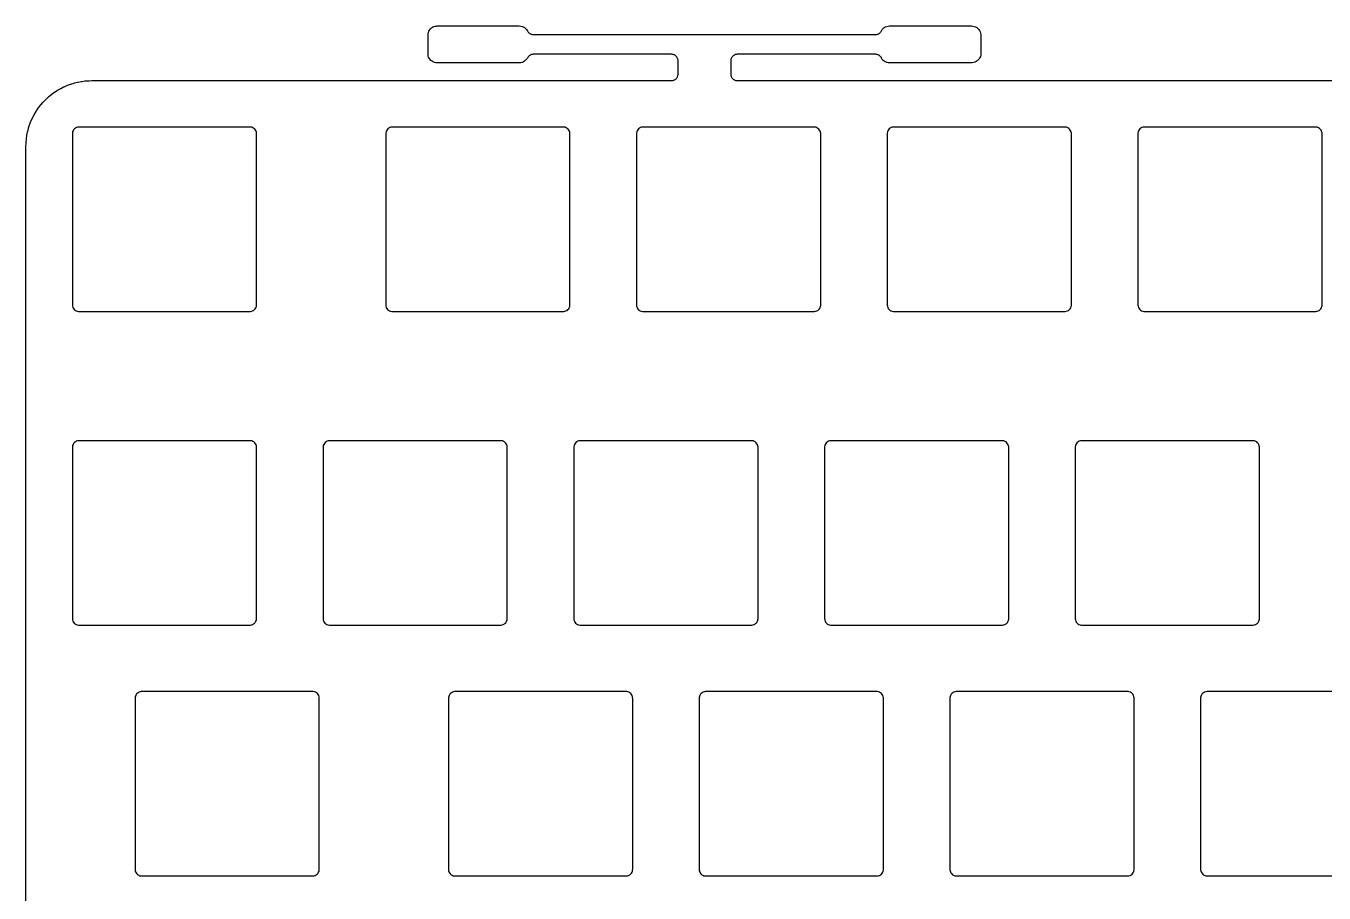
# Model space of a CAD drawing. Header units: millimetres. Extents: x 19 to 338, y -164 to -35.
# Drawn here: x 19 to 117.6, y -100.7 to -34.9 of the extents above; entities that cross this region are included whole.
import ezdxf

# ---------------------------------------------------------------- set-up
doc = ezdxf.new("R2010")
doc.units = ezdxf.units.MM
doc.layers.add('Edge.Cuts', color=254, linetype='CONTINUOUS', true_color=0xd0d2cd)

msp = doc.modelspace()

# ---------------------------------------------------------------- linework, layer by layer
at = {"layer": 'Edge.Cuts', "linetype": 'CONTINUOUS'}
for p, q in [((49.55, -35.55), (49.557818, -35.44567)), ((49.557818, -35.44567), (49.581099, -35.343671)), ((49.581099, -35.343671), (49.619322, -35.246281)), ((49.619322, -35.246281), (49.671633, -35.155676)), ((49.671633, -35.155676), (49.736864, -35.073879)), ((49.736864, -35.073879), (49.813557, -35.002718)), ((49.813557, -35.002718), (49.9, -34.943782)), ((49.9, -34.943782), (49.994261, -34.898388)), ((49.994261, -34.898388), (50.094235, -34.86755)), ((50.094235, -34.86755), (50.197689, -34.851957)), ((50.197689, -34.851957), (50.25, -34.85)), ((50.25, -34.85), (56.485201, -34.85)), ((56.485201, -34.85), (56.589531, -34.857818)), ((56.589531, -34.857818), (56.69153, -34.881099)), ((56.69153, -34.881099), (56.78892, -34.919322)), ((56.78892, -34.919322), (56.879525, -34.971633)), ((56.879525, -34.971633), (56.961322, -35.036864)), ((56.961322, -35.036864), (57.032483, -35.113557)), ((57.032483, -35.113557), (57.091419, -35.2)), ((57.091419, -35.2), (57.101958, -35.219941)), ((57.101958, -35.219941), (57.131782, -35.271599)), ((57.131782, -35.271599), (57.158067, -35.307777)), ((57.158067, -35.307777), (57.186998, -35.341909)), ((57.186998, -35.341909), (57.219324, -35.372816)), ((57.219324, -35.372816), (57.253882, -35.401231)), ((57.253882, -35.401231), (57.291205, -35.425868)), ((57.291205, -35.425868), (57.330283, -35.447657)), ((57.330283, -35.447657), (57.371408, -35.465234)), ((57.371408, -35.465234), (57.41375, -35.479695)), ((57.41375, -35.479695), (57.457348, -35.489646)), ((57.457348, -35.489646), (57.506646, -35.497077)), ((57.506646, -35.497077), (57.538249, -35.499207)), ((57.538249, -35.499207), (57.561785, -35.5)), ((57.561785, -35.5), (83.534292, -35.5)), ((83.534292, -35.5), (83.565646, -35.498591)), ((83.565646, -35.498591), (83.613195, -35.494312)), ((83.613195, -35.494312), (83.657325, -35.486984)), ((83.657325, -35.486984), (83.700437, -35.475085)), ((83.700437, -35.475085), (83.742561, -35.45999)), ((83.742561, -35.45999), (83.782847, -35.44059)), ((83.782847, -35.44059), (83.821599, -35.418217)), ((83.821599, -35.418217), (83.857777, -35.391932)), ((83.857777, -35.391932), (83.891909, -35.363001)), ((83.891909, -35.363001), (83.922816, -35.330675)), ((83.922816, -35.330675), (83.951231, -35.296117)), ((83.951231, -35.296117), (83.975868, -35.258794)), ((83.975868, -35.258794), (84.003574, -35.209105)), ((84.003574, -35.209105), (84.061211, -35.12179)), ((84.061211, -35.12179), (84.131217, -35.044041)), ((84.131217, -35.044041), (84.212029, -34.977594)), ((84.212029, -34.977594), (84.301842, -34.923934)), ((84.301842, -34.923934), (84.39865, -34.884259)), ((84.39865, -34.884259), (84.500289, -34.859456)), ((84.500289, -34.859456), (84.60449, -34.850078)), ((84.60449, -34.850078), (84.614958, -34.85)), ((84.614958, -34.85), (90.85, -34.85)), ((90.85, -34.85), (90.95433, -34.857818)), ((90.95433, -34.857818), (91.056329, -34.881099)), ((91.056329, -34.881099), (91.153719, -34.919322)), ((91.153719, -34.919322), (91.244324, -34.971633)), ((91.244324, -34.971633), (91.326121, -35.036864)), ((91.326121, -35.036864), (91.397282, -35.113557)), ((91.397282, -35.113557), (91.456218, -35.2)), ((91.456218, -35.2), (91.501612, -35.294261)), ((91.501612, -35.294261), (91.53245, -35.394235)), ((91.53245, -35.394235), (91.548043, -35.497689)), ((91.548043, -35.497689), (91.55, -35.55)), ((49.55, -36.95), (49.55, -35.55)), ((91.55, -35.55), (91.55, -36.95)), ((49.551957, -37.002311), (49.55, -36.95)), ((49.56755, -37.105765), (49.551957, -37.002311)), ((49.598388, -37.205739), (49.56755, -37.105765)), ((49.643782, -37.3), (49.598388, -37.205739)), ((49.702718, -37.386443), (49.643782, -37.3)), ((49.773879, -37.463136), (49.702718, -37.386443)), ((49.855676, -37.528367), (49.773879, -37.463136)), ((56.968783, -37.455959), (56.887971, -37.522406)), ((57.038789, -37.37821), (56.968783, -37.455959)), ((57.096426, -37.290895), (57.038789, -37.37821)), ((57.124131, -37.241205), (57.096426, -37.290895)), ((57.148768, -37.203882), (57.124131, -37.241205)), ((57.177183, -37.169324), (57.148768, -37.203882)), ((57.20809, -37.136998), (57.177183, -37.169324)), ((57.242222, -37.108067), (57.20809, -37.136998)), ((57.2784, -37.081782), (57.242222, -37.108067)), ((57.317152, -37.059409), (57.2784, -37.081782)), ((57.357438, -37.040009), (57.317152, -37.059409)), ((57.399562, -37.024914), (57.357438, -37.040009)), ((57.442674, -37.013015), (57.399562, -37.024914)), ((57.486804, -37.005687), (57.442674, -37.013015)), ((57.534353, -37.001408), (57.486804, -37.005687)), ((57.565708, -37), (57.534353, -37.001408)), ((68.038215, -37), (57.565708, -37)), ((68.06175, -37.000792), (68.038215, -37)), ((68.093353, -37.002922), (68.06175, -37.000792)), ((68.142651, -37.010353), (68.093353, -37.002922)), ((68.186249, -37.020304), (68.142651, -37.010353)), ((68.228591, -37.034765), (68.186249, -37.020304)), ((68.269716, -37.052342), (68.228591, -37.034765)), ((68.308794, -37.074131), (68.269716, -37.052342)), ((68.346117, -37.098768), (68.308794, -37.074131)), ((68.380675, -37.127183), (68.346117, -37.098768)), ((68.413001, -37.15809), (68.380675, -37.127183)), ((68.441932, -37.192222), (68.413001, -37.15809)), ((68.468217, -37.2284), (68.441932, -37.192222)), ((68.49059, -37.267152), (68.468217, -37.2284)), ((68.50999, -37.307438), (68.49059, -37.267152)), ((68.525085, -37.349562), (68.50999, -37.307438)), ((68.536984, -37.392674), (68.525085, -37.349562)), ((68.544312, -37.436804), (68.536984, -37.392674)), ((68.548591, -37.484353), (68.544312, -37.436804)), ((72.552922, -37.456646), (72.550792, -37.488249)), ((72.560353, -37.407348), (72.552922, -37.456646)), ((72.570304, -37.36375), (72.560353, -37.407348)), ((72.584765, -37.321408), (72.570304, -37.36375)), ((72.602342, -37.280283), (72.584765, -37.321408)), ((72.624131, -37.241205), (72.602342, -37.280283)), ((72.648768, -37.203882), (72.624131, -37.241205)), ((72.677183, -37.169324), (72.648768, -37.203882)), ((72.70809, -37.136998), (72.677183, -37.169324)), ((72.742222, -37.108067), (72.70809, -37.136998)), ((72.7784, -37.081782), (72.742222, -37.108067)), ((72.817152, -37.059409), (72.7784, -37.081782)), ((72.857438, -37.040009), (72.817152, -37.059409)), ((72.899562, -37.024914), (72.857438, -37.040009)), ((72.942674, -37.013015), (72.899562, -37.024914)), ((72.986804, -37.005687), (72.942674, -37.013015)), ((73.034353, -37.001408), (72.986804, -37.005687)), ((73.065708, -37), (73.034353, -37.001408)), ((83.538215, -37), (73.065708, -37)), ((83.56175, -37.000792), (83.538215, -37)), ((83.593353, -37.002922), (83.56175, -37.000792)), ((83.642651, -37.010353), (83.593353, -37.002922)), ((83.686249, -37.020304), (83.642651, -37.010353)), ((83.728591, -37.034765), (83.686249, -37.020304)), ((83.769716, -37.052342), (83.728591, -37.034765)), ((83.808794, -37.074131), (83.769716, -37.052342)), ((83.846117, -37.098768), (83.808794, -37.074131)), ((83.880675, -37.127183), (83.846117, -37.098768)), ((83.913001, -37.15809), (83.880675, -37.127183)), ((83.941932, -37.192222), (83.913001, -37.15809)), ((83.968217, -37.2284), (83.941932, -37.192222)), ((83.998041, -37.280058), (83.968217, -37.2284)), ((84.008581, -37.3), (83.998041, -37.280058)), ((84.067517, -37.386443), (84.008581, -37.3)), ((84.138678, -37.463136), (84.067517, -37.386443)), ((84.220475, -37.528367), (84.138678, -37.463136)), ((91.363136, -37.426121), (91.286443, -37.497282)), ((91.428367, -37.344324), (91.363136, -37.426121)), ((91.480678, -37.253719), (91.428367, -37.344324)), ((91.518901, -37.156329), (91.480678, -37.253719)), ((91.542182, -37.05433), (91.518901, -37.156329)), ((91.55, -36.95), (91.542182, -37.05433)), ((49.946281, -37.580678), (49.855676, -37.528367)), ((50.043671, -37.618901), (49.946281, -37.580678)), ((50.14567, -37.642182), (50.043671, -37.618901)), ((50.25, -37.65), (50.14567, -37.642182)), ((56.485042, -37.65), (50.25, -37.65)), ((56.49551, -37.649922), (56.485042, -37.65)), ((56.599711, -37.640544), (56.49551, -37.649922)), ((56.70135, -37.615741), (56.599711, -37.640544)), ((56.798158, -37.576066), (56.70135, -37.615741)), ((56.887971, -37.522406), (56.798158, -37.576066)), ((68.55, -37.515708), (68.548591, -37.484353)), ((68.55, -38.488215), (68.55, -37.515708)), ((72.550792, -37.488249), (72.55, -37.511784)), ((72.55, -37.511784), (72.55, -38.484291)), ((84.31108, -37.580678), (84.220475, -37.528367)), ((84.40847, -37.618901), (84.31108, -37.580678)), ((84.510469, -37.642182), (84.40847, -37.618901)), ((84.614799, -37.65), (84.510469, -37.642182)), ((90.85, -37.65), (84.614799, -37.65)), ((90.902311, -37.648043), (90.85, -37.65)), ((91.005765, -37.63245), (90.902311, -37.648043)), ((91.105739, -37.601612), (91.005765, -37.63245)), ((91.2, -37.556218), (91.105739, -37.601612)), ((91.286443, -37.497282), (91.2, -37.556218)), ((21.894406, -39.465546), (22.117548, -39.368459)), ((22.117548, -39.368459), (22.154307, -39.353689)), ((22.154307, -39.353689), (22.38258, -39.269382)), ((22.38258, -39.269382), (22.420121, -39.256712)), ((22.420121, -39.256712), (22.652836, -39.185444)), ((22.652836, -39.185444), (22.69103, -39.17492)), ((22.69103, -39.17492), (22.927331, -39.11695)), ((22.927331, -39.11695), (22.966059, -39.108603)), ((22.966059, -39.108603), (23.205341, -39.064079)), ((23.205341, -39.064079), (23.244485, -39.057936)), ((23.244485, -39.057936), (23.485884, -39.027025)), ((23.485884, -39.027025), (23.525305, -39.023108)), ((23.525305, -39.023108), (23.770486, -39.005731)), ((23.770486, -39.005731), (23.805116, -39.004137)), ((23.805116, -39.004137), (23.992532, -39.000158)), ((23.992532, -39.000158), (24.00739, -39)), ((24.00739, -39), (68.034292, -39)), ((68.034292, -39), (68.065646, -38.998591)), ((68.065646, -38.998591), (68.113195, -38.994312)), ((68.113195, -38.994312), (68.157325, -38.986984)), ((68.157325, -38.986984), (68.200437, -38.975085)), ((68.200437, -38.975085), (68.242561, -38.95999)), ((68.242561, -38.95999), (68.282847, -38.94059)), ((68.282847, -38.94059), (68.321599, -38.918217)), ((68.321599, -38.918217), (68.357777, -38.891932)), ((68.357777, -38.891932), (68.391909, -38.863001)), ((68.391909, -38.863001), (68.422816, -38.830675)), ((68.422816, -38.830675), (68.451231, -38.796117)), ((68.451231, -38.796117), (68.475868, -38.758794)), ((68.475868, -38.758794), (68.497657, -38.719716)), ((68.497657, -38.719716), (68.515234, -38.678591)), ((68.515234, -38.678591), (68.529695, -38.636249)), ((68.529695, -38.636249), (68.539646, -38.592651)), ((68.539646, -38.592651), (68.547077, -38.543353)), ((68.547077, -38.543353), (68.549207, -38.51175)), ((68.549207, -38.51175), (68.55, -38.488215)), ((72.55, -38.484291), (72.551408, -38.515646)), ((72.551408, -38.515646), (72.555687, -38.563195)), ((72.555687, -38.563195), (72.563015, -38.607325)), ((72.563015, -38.607325), (72.574914, -38.650437)), ((72.574914, -38.650437), (72.590009, -38.692561)), ((72.590009, -38.692561), (72.609409, -38.732847)), ((72.609409, -38.732847), (72.631782, -38.771599)), ((72.631782, -38.771599), (72.658067, -38.807777)), ((72.658067, -38.807777), (72.686998, -38.841909)), ((72.686998, -38.841909), (72.719324, -38.872816)), ((72.719324, -38.872816), (72.753882, -38.901231)), ((72.753882, -38.901231), (72.791205, -38.925868)), ((72.791205, -38.925868), (72.830283, -38.947657)), ((72.830283, -38.947657), (72.871408, -38.965234)), ((72.871408, -38.965234), (72.91375, -38.979695)), ((72.91375, -38.979695), (72.957348, -38.989646)), ((72.957348, -38.989646), (73.006646, -38.997077)), ((73.006646, -38.997077), (73.038249, -38.999207)), ((73.038249, -38.999207), (73.061785, -39)), ((73.061785, -39), (160.734292, -39)), ((20.475856, -40.453847), (20.504065, -40.426035)), ((20.504065, -40.426035), (20.682118, -40.260153)), ((20.682118, -40.260153), (20.711861, -40.233976)), ((20.711861, -40.233976), (20.899024, -40.078426)), ((20.899024, -40.078426), (20.930198, -40.053975)), ((20.930198, -40.053975), (21.125847, -39.909274)), ((21.125847, -39.909274), (21.158353, -39.886627)), ((21.158353, -39.886627), (21.361886, -39.753219)), ((21.361886, -39.753219), (21.395622, -39.732447)), ((21.395622, -39.732447), (21.60637, -39.610771)), ((21.60637, -39.610771), (21.641229, -39.591939)), ((21.641229, -39.591939), (21.858539, -39.482374)), ((21.858539, -39.482374), (21.894406, -39.465546)), ((19.645081, -41.544497), (19.769729, -41.335491)), ((19.769729, -41.335491), (19.790974, -41.302057)), ((19.790974, -41.302057), (19.927248, -41.100433)), ((19.927248, -41.100433), (19.950354, -41.068248)), ((19.950354, -41.068248), (20.097823, -40.874649)), ((20.097823, -40.874649), (20.122712, -40.843826)), ((20.122712, -40.843826), (20.280863, -40.65892)), ((20.280863, -40.65892), (20.307456, -40.629552)), ((20.307456, -40.629552), (20.475856, -40.453847)), ((19.204995, -42.584828), (19.279541, -42.353166)), ((19.279541, -42.353166), (19.292741, -42.315805)), ((19.292741, -42.315805), (19.380272, -42.088742)), ((19.380272, -42.088742), (19.395562, -42.052196)), ((19.395562, -42.052196), (19.495803, -41.830437)), ((19.495803, -41.830437), (19.513135, -41.794814)), ((19.513135, -41.794814), (19.625755, -41.579092)), ((19.625755, -41.579092), (19.645081, -41.544497)), ((19.034801, -43.415542), (19.069123, -43.174623)), ((19.069123, -43.174623), (19.075819, -43.13557)), ((19.075819, -43.13557), (19.123724, -42.896946)), ((19.123724, -42.896946), (19.132619, -42.858338)), ((19.132619, -42.858338), (19.193933, -42.622863)), ((19.193933, -42.622863), (19.204995, -42.584828)), ((22.527012, -43.002644), (22.525, -43.047452)), ((22.525, -43.047452), (22.525, -56.008157)), ((22.528885, -42.981828), (22.527012, -43.002644)), ((22.544889, -42.893628), (22.528885, -42.981828)), ((22.576384, -42.809704), (22.544889, -42.893628)), ((22.622358, -42.732753), (22.576384, -42.809704)), ((22.681334, -42.665246), (22.622358, -42.732753)), ((22.751415, -42.609356), (22.681334, -42.665246)), ((22.83035, -42.566877), (22.751415, -42.609356)), ((22.915602, -42.539175), (22.83035, -42.566877)), ((22.915712, -42.539149), (22.915602, -42.539175)), ((22.919615, -42.538259), (22.915712, -42.539149)), ((22.997149, -42.526878), (22.919615, -42.538259)), ((23.008216, -42.526132), (22.997149, -42.526878)), ((23.041843, -42.525), (23.008216, -42.526132)), ((36.002548, -42.525), (23.041843, -42.525)), ((36.047359, -42.527012), (36.002548, -42.525)), ((36.068174, -42.528885), (36.047359, -42.527012)), ((36.156373, -42.544889), (36.068174, -42.528885)), ((36.240297, -42.576385), (36.156373, -42.544889)), ((36.317248, -42.622359), (36.240297, -42.576385)), ((36.384754, -42.681335), (36.317248, -42.622359)), ((36.440645, -42.751417), (36.384754, -42.681335)), ((36.483123, -42.830352), (36.440645, -42.751417)), ((36.510825, -42.915604), (36.483123, -42.830352)), ((36.51085, -42.915712), (36.510825, -42.915604)), ((36.51174, -42.919615), (36.51085, -42.915712)), ((36.523118, -42.997101), (36.51174, -42.919615)), ((36.523865, -43.008167), (36.523118, -42.997101)), ((36.525, -43.041842), (36.523865, -43.008167)), ((36.525, -56.002547), (36.525, -43.041842)), ((46.339012, -43.002644), (46.337, -43.047452)), ((46.337, -43.047452), (46.337, -56.008157)), ((46.340885, -42.981828), (46.339012, -43.002644)), ((46.356889, -42.893628), (46.340885, -42.981828)), ((46.388384, -42.809704), (46.356889, -42.893628)), ((46.434358, -42.732753), (46.388384, -42.809704)), ((46.493334, -42.665246), (46.434358, -42.732753)), ((46.563415, -42.609356), (46.493334, -42.665246)), ((46.64235, -42.566877), (46.563415, -42.609356)), ((46.727602, -42.539175), (46.64235, -42.566877)), ((46.727712, -42.539149), (46.727602, -42.539175)), ((46.731615, -42.538259), (46.727712, -42.539149)), ((46.809149, -42.526878), (46.731615, -42.538259)), ((46.820216, -42.526132), (46.809149, -42.526878)), ((46.853843, -42.525), (46.820216, -42.526132)), ((59.814548, -42.525), (46.853843, -42.525)), ((59.859359, -42.527012), (59.814548, -42.525)), ((59.880174, -42.528885), (59.859359, -42.527012)), ((59.968373, -42.544889), (59.880174, -42.528885)), ((60.052297, -42.576385), (59.968373, -42.544889)), ((60.129248, -42.622359), (60.052297, -42.576385)), ((60.196754, -42.681335), (60.129248, -42.622359)), ((60.252645, -42.751417), (60.196754, -42.681335)), ((60.295123, -42.830352), (60.252645, -42.751417)), ((60.322825, -42.915604), (60.295123, -42.830352)), ((60.32285, -42.915712), (60.322825, -42.915604)), ((60.32374, -42.919615), (60.32285, -42.915712)), ((60.335118, -42.997101), (60.32374, -42.919615)), ((60.335865, -43.008167), (60.335118, -42.997101)), ((60.337, -43.041842), (60.335865, -43.008167)), ((60.337, -56.002547), (60.337, -43.041842)), ((65.390012, -43.002644), (65.388, -43.047452)), ((65.388, -43.047452), (65.388, -56.008157)), ((65.391885, -42.981828), (65.390012, -43.002644)), ((65.407889, -42.893628), (65.391885, -42.981828)), ((65.439384, -42.809704), (65.407889, -42.893628)), ((65.485358, -42.732753), (65.439384, -42.809704)), ((65.544334, -42.665246), (65.485358, -42.732753)), ((65.614415, -42.609356), (65.544334, -42.665246)), ((65.69335, -42.566877), (65.614415, -42.609356)), ((65.778602, -42.539175), (65.69335, -42.566877)), ((65.778712, -42.539149), (65.778602, -42.539175)), ((65.782615, -42.538259), (65.778712, -42.539149)), ((65.860149, -42.526878), (65.782615, -42.538259)), ((65.871216, -42.526132), (65.860149, -42.526878)), ((65.904843, -42.525), (65.871216, -42.526132)), ((78.865548, -42.525), (65.904843, -42.525)), ((78.910359, -42.527012), (78.865548, -42.525)), ((78.931174, -42.528885), (78.910359, -42.527012)), ((79.019373, -42.544889), (78.931174, -42.528885)), ((79.103297, -42.576385), (79.019373, -42.544889)), ((79.180248, -42.622359), (79.103297, -42.576385)), ((79.247754, -42.681335), (79.180248, -42.622359)), ((79.303645, -42.751417), (79.247754, -42.681335)), ((79.346123, -42.830352), (79.303645, -42.751417)), ((79.373825, -42.915604), (79.346123, -42.830352)), ((79.37385, -42.915712), (79.373825, -42.915604)), ((79.37474, -42.919615), (79.37385, -42.915712)), ((79.386118, -42.997101), (79.37474, -42.919615)), ((79.386865, -43.008167), (79.386118, -42.997101)), ((79.388, -43.041842), (79.386865, -43.008167)), ((79.388, -56.002547), (79.388, -43.041842)), ((84.440012, -43.002644), (84.438, -43.047452)), ((84.438, -43.047452), (84.438, -56.008157)), ((84.441885, -42.981828), (84.440012, -43.002644)), ((84.457889, -42.893628), (84.441885, -42.981828)), ((84.489384, -42.809704), (84.457889, -42.893628)), ((84.535358, -42.732753), (84.489384, -42.809704)), ((84.594334, -42.665246), (84.535358, -42.732753)), ((84.664415, -42.609356), (84.594334, -42.665246)), ((84.74335, -42.566877), (84.664415, -42.609356)), ((84.828602, -42.539175), (84.74335, -42.566877)), ((84.828712, -42.539149), (84.828602, -42.539175)), ((84.832615, -42.538259), (84.828712, -42.539149)), ((84.910149, -42.526878), (84.832615, -42.538259)), ((84.921216, -42.526132), (84.910149, -42.526878)), ((84.954843, -42.525), (84.921216, -42.526132)), ((97.915548, -42.525), (84.954843, -42.525)), ((97.960359, -42.527012), (97.915548, -42.525)), ((97.981174, -42.528885), (97.960359, -42.527012)), ((98.069373, -42.544889), (97.981174, -42.528885)), ((98.153297, -42.576385), (98.069373, -42.544889)), ((98.230248, -42.622359), (98.153297, -42.576385)), ((98.297754, -42.681335), (98.230248, -42.622359)), ((98.353645, -42.751417), (98.297754, -42.681335)), ((98.396123, -42.830352), (98.353645, -42.751417)), ((98.423825, -42.915604), (98.396123, -42.830352)), ((98.42385, -42.915712), (98.423825, -42.915604)), ((98.42474, -42.919615), (98.42385, -42.915712)), ((98.436118, -42.997101), (98.42474, -42.919615)), ((98.436865, -43.008167), (98.436118, -42.997101)), ((98.438, -43.041842), (98.436865, -43.008167)), ((98.438, -56.002547), (98.438, -43.041842)), ((103.489012, -43.002644), (103.487, -43.047452)), ((103.487, -43.047452), (103.487, -56.008157)), ((103.490885, -42.981828), (103.489012, -43.002644)), ((103.506889, -42.893628), (103.490885, -42.981828)), ((103.538384, -42.809704), (103.506889, -42.893628)), ((103.584358, -42.732753), (103.538384, -42.809704)), ((103.643334, -42.665246), (103.584358, -42.732753)), ((103.713415, -42.609356), (103.643334, -42.665246)), ((103.79235, -42.566877), (103.713415, -42.609356)), ((103.877602, -42.539175), (103.79235, -42.566877)), ((103.877712, -42.539149), (103.877602, -42.539175)), ((103.881615, -42.538259), (103.877712, -42.539149)), ((103.959149, -42.526878), (103.881615, -42.538259)), ((103.970216, -42.526132), (103.959149, -42.526878)), ((104.003843, -42.525), (103.970216, -42.526132)), ((116.964548, -42.525), (104.003843, -42.525)), ((117.009359, -42.527012), (116.964548, -42.525)), ((117.030174, -42.528885), (117.009359, -42.527012)), ((117.118373, -42.544889), (117.030174, -42.528885)), ((117.202297, -42.576385), (117.118373, -42.544889)), ((117.279248, -42.622359), (117.202297, -42.576385)), ((117.346754, -42.681335), (117.279248, -42.622359)), ((117.402645, -42.751417), (117.346754, -42.681335)), ((117.445123, -42.830352), (117.402645, -42.751417)), ((117.472825, -42.915604), (117.445123, -42.830352)), ((117.47285, -42.915712), (117.472825, -42.915604)), ((117.47374, -42.919615), (117.47285, -42.915712)), ((117.485118, -42.997101), (117.47374, -42.919615)), ((117.485865, -43.008167), (117.485118, -42.997101)), ((117.487, -43.041842), (117.485865, -43.008167)), ((117.487, -56.002547), (117.487, -43.041842)), ((19, -44.009895), (19.00028, -43.990087)), ((19, -155.092609), (19, -44.009895)), ((19.00028, -43.990087), (19.007447, -43.736918)), ((19.007447, -43.736918), (19.009689, -43.697359)), ((19.009689, -43.697359), (19.030326, -43.454902)), ((19.030326, -43.454902), (19.034801, -43.415542)), ((22.525, -56.008157), (22.526132, -56.041788)), ((22.526132, -56.041788), (22.526878, -56.052854)), ((22.526878, -56.052854), (22.538259, -56.130384)), ((22.538259, -56.130384), (22.539149, -56.134287)), ((22.539149, -56.134287), (22.539169, -56.134374)), ((22.539169, -56.134374), (22.566867, -56.219627)), ((22.566867, -56.219627), (22.609342, -56.298564)), ((36.473605, -56.240316), (36.505104, -56.156394)), ((36.505104, -56.156394), (36.521112, -56.068195)), ((36.521112, -56.068195), (36.522986, -56.047379)), ((36.522986, -56.047379), (36.525, -56.002547)), ((46.337, -56.008157), (46.338132, -56.041788)), ((46.338132, -56.041788), (46.338878, -56.052854)), ((46.338878, -56.052854), (46.350259, -56.130384)), ((46.350259, -56.130384), (46.351149, -56.134287)), ((46.351149, -56.134287), (46.351169, -56.134374)), ((46.351169, -56.134374), (46.378867, -56.219627)), ((46.378867, -56.219627), (46.421342, -56.298564)), ((60.285605, -56.240316), (60.317104, -56.156394)), ((60.317104, -56.156394), (60.333112, -56.068195)), ((60.333112, -56.068195), (60.334986, -56.047379)), ((60.334986, -56.047379), (60.337, -56.002547)), ((65.388, -56.008157), (65.389132, -56.041788)), ((65.389132, -56.041788), (65.389878, -56.052854)), ((65.389878, -56.052854), (65.401259, -56.130384)), ((65.401259, -56.130384), (65.402149, -56.134287)), ((65.402149, -56.134287), (65.402169, -56.134374)), ((65.402169, -56.134374), (65.429867, -56.219627)), ((65.429867, -56.219627), (65.472342, -56.298564)), ((79.336605, -56.240316), (79.368104, -56.156394)), ((79.368104, -56.156394), (79.384112, -56.068195)), ((79.384112, -56.068195), (79.385986, -56.047379)), ((79.385986, -56.047379), (79.388, -56.002547)), ((84.438, -56.008157), (84.439132, -56.041788)), ((84.439132, -56.041788), (84.439878, -56.052854)), ((84.439878, -56.052854), (84.451259, -56.130384)), ((84.451259, -56.130384), (84.452149, -56.134287)), ((84.452149, -56.134287), (84.452169, -56.134374)), ((84.452169, -56.134374), (84.479867, -56.219627)), ((84.479867, -56.219627), (84.522342, -56.298564)), ((98.386605, -56.240316), (98.418104, -56.156394)), ((98.418104, -56.156394), (98.434112, -56.068195)), ((98.434112, -56.068195), (98.435986, -56.047379)), ((98.435986, -56.047379), (98.438, -56.002547)), ((103.487, -56.008157), (103.488132, -56.041788)), ((103.488132, -56.041788), (103.488878, -56.052854)), ((103.488878, -56.052854), (103.500259, -56.130384)), ((103.500259, -56.130384), (103.501149, -56.134287)), ((103.501149, -56.134287), (103.501169, -56.134374)), ((103.501169, -56.134374), (103.528867, -56.219627)), ((103.528867, -56.219627), (103.571342, -56.298564)), ((117.435605, -56.240316), (117.467104, -56.156394)), ((117.467104, -56.156394), (117.483112, -56.068195)), ((117.483112, -56.068195), (117.484986, -56.047379)), ((117.484986, -56.047379), (117.487, -56.002547)), ((22.609342, -56.298564), (22.66523, -56.368648)), ((22.66523, -56.368648), (22.732733, -56.427627)), ((22.732733, -56.427627), (22.809683, -56.473605)), ((22.809683, -56.473605), (22.893605, -56.505104)), ((22.893605, -56.505104), (22.981804, -56.521112)), ((22.981804, -56.521112), (23.00262, -56.522986)), ((23.00262, -56.522986), (23.047452, -56.525)), ((23.047452, -56.525), (36.008157, -56.525)), ((36.008157, -56.525), (36.041832, -56.523865)), ((36.041832, -56.523865), (36.052898, -56.523118)), ((36.052898, -56.523118), (36.130384, -56.51174)), ((36.130384, -56.51174), (36.134287, -56.51085)), ((36.134287, -56.51085), (36.134374, -56.51083)), ((36.134374, -56.51083), (36.219627, -56.483132)), ((36.219627, -56.483132), (36.298564, -56.440657)), ((36.298564, -56.440657), (36.368648, -56.384769)), ((36.368648, -56.384769), (36.427627, -56.317266)), ((36.427627, -56.317266), (36.473605, -56.240316)), ((46.421342, -56.298564), (46.47723, -56.368648)), ((46.47723, -56.368648), (46.544733, -56.427627)), ((46.544733, -56.427627), (46.621683, -56.473605)), ((46.621683, -56.473605), (46.705605, -56.505104)), ((46.705605, -56.505104), (46.793804, -56.521112)), ((46.793804, -56.521112), (46.81462, -56.522986)), ((46.81462, -56.522986), (46.859452, -56.525)), ((46.859452, -56.525), (59.820157, -56.525)), ((59.820157, -56.525), (59.853832, -56.523865)), ((59.853832, -56.523865), (59.864898, -56.523118)), ((59.864898, -56.523118), (59.942384, -56.51174)), ((59.942384, -56.51174), (59.946287, -56.51085)), ((59.946287, -56.51085), (59.946374, -56.51083)), ((59.946374, -56.51083), (60.031627, -56.483132)), ((60.031627, -56.483132), (60.110564, -56.440657)), ((60.110564, -56.440657), (60.180648, -56.384769)), ((60.180648, -56.384769), (60.239627, -56.317266)), ((60.239627, -56.317266), (60.285605, -56.240316)), ((65.472342, -56.298564), (65.52823, -56.368648)), ((65.52823, -56.368648), (65.595733, -56.427627)), ((65.595733, -56.427627), (65.672683, -56.473605)), ((65.672683, -56.473605), (65.756605, -56.505104)), ((65.756605, -56.505104), (65.844804, -56.521112)), ((65.844804, -56.521112), (65.86562, -56.522986)), ((65.86562, -56.522986), (65.910452, -56.525)), ((65.910452, -56.525), (78.871157, -56.525)), ((78.871157, -56.525), (78.904832, -56.523865)), ((78.904832, -56.523865), (78.915898, -56.523118)), ((78.915898, -56.523118), (78.993384, -56.51174)), ((78.993384, -56.51174), (78.997287, -56.51085)), ((78.997287, -56.51085), (78.997374, -56.51083)), ((78.997374, -56.51083), (79.082627, -56.483132)), ((79.082627, -56.483132), (79.161564, -56.440657)), ((79.161564, -56.440657), (79.231648, -56.384769)), ((79.231648, -56.384769), (79.290627, -56.317266)), ((79.290627, -56.317266), (79.336605, -56.240316)), ((84.522342, -56.298564), (84.57823, -56.368648)), ((84.57823, -56.368648), (84.645733, -56.427627)), ((84.645733, -56.427627), (84.722683, -56.473605)), ((84.722683, -56.473605), (84.806605, -56.505104)), ((84.806605, -56.505104), (84.894804, -56.521112)), ((84.894804, -56.521112), (84.91562, -56.522986)), ((84.91562, -56.522986), (84.960452, -56.525)), ((84.960452, -56.525), (97.921157, -56.525)), ((97.921157, -56.525), (97.954832, -56.523865)), ((97.954832, -56.523865), (97.965898, -56.523118)), ((97.965898, -56.523118), (98.043384, -56.51174)), ((98.043384, -56.51174), (98.047287, -56.51085)), ((98.047287, -56.51085), (98.047374, -56.51083)), ((98.047374, -56.51083), (98.132627, -56.483132)), ((98.132627, -56.483132), (98.211564, -56.440657)), ((98.211564, -56.440657), (98.281648, -56.384769)), ((98.281648, -56.384769), (98.340627, -56.317266)), ((98.340627, -56.317266), (98.386605, -56.240316)), ((103.571342, -56.298564), (103.62723, -56.368648)), ((103.62723, -56.368648), (103.694733, -56.427627)), ((103.694733, -56.427627), (103.771683, -56.473605)), ((103.771683, -56.473605), (103.855605, -56.505104)), ((103.855605, -56.505104), (103.943804, -56.521112)), ((103.943804, -56.521112), (103.96462, -56.522986)), ((103.96462, -56.522986), (104.009452, -56.525)), ((104.009452, -56.525), (116.970157, -56.525)), ((116.970157, -56.525), (117.003832, -56.523865)), ((117.003832, -56.523865), (117.014898, -56.523118)), ((117.014898, -56.523118), (117.092384, -56.51174)), ((117.092384, -56.51174), (117.096287, -56.51085)), ((117.096287, -56.51085), (117.096374, -56.51083)), ((117.096374, -56.51083), (117.181627, -56.483132)), ((117.181627, -56.483132), (117.260564, -56.440657)), ((117.260564, -56.440657), (117.330648, -56.384769)), ((117.330648, -56.384769), (117.389627, -56.317266)), ((117.389627, -56.317266), (117.435605, -56.240316)), ((22.527012, -66.815643), (22.525, -66.860451)), ((22.525, -66.860451), (22.525, -79.821157)), ((22.528885, -66.794827), (22.527012, -66.815643)), ((22.544889, -66.706627), (22.528885, -66.794827)), ((22.576384, -66.622703), (22.544889, -66.706627)), ((22.622358, -66.545752), (22.576384, -66.622703)), ((22.681334, -66.478245), (22.622358, -66.545752)), ((22.751415, -66.422355), (22.681334, -66.478245)), ((22.83035, -66.379876), (22.751415, -66.422355)), ((22.915602, -66.352174), (22.83035, -66.379876)), ((22.915712, -66.352148), (22.915602, -66.352174)), ((22.919615, -66.351258), (22.915712, -66.352148)), ((22.997149, -66.339877), (22.919615, -66.351258)), ((23.008216, -66.339131), (22.997149, -66.339877)), ((23.041843, -66.337999), (23.008216, -66.339131)), ((36.002548, -66.337999), (23.041843, -66.337999)), ((36.047359, -66.340011), (36.002548, -66.337999)), ((36.068174, -66.341884), (36.047359, -66.340011)), ((36.156373, -66.357888), (36.068174, -66.341884)), ((36.240297, -66.389384), (36.156373, -66.357888)), ((36.317248, -66.435358), (36.240297, -66.389384)), ((36.384754, -66.494334), (36.317248, -66.435358)), ((36.440645, -66.564416), (36.384754, -66.494334)), ((36.483123, -66.643351), (36.440645, -66.564416)), ((36.510825, -66.728603), (36.483123, -66.643351)), ((36.51085, -66.728711), (36.510825, -66.728603)), ((36.51174, -66.732614), (36.51085, -66.728711)), ((36.523118, -66.8101), (36.51174, -66.732614)), ((36.523865, -66.821166), (36.523118, -66.8101)), ((36.525, -66.854841), (36.523865, -66.821166)), ((36.525, -79.815547), (36.525, -66.854841)), ((41.577012, -66.815643), (41.575, -66.860451)), ((41.575, -66.860451), (41.575, -79.821157)), ((41.578885, -66.794827), (41.577012, -66.815643)), ((41.594889, -66.706627), (41.578885, -66.794827)), ((41.626384, -66.622703), (41.594889, -66.706627)), ((41.672358, -66.545752), (41.626384, -66.622703)), ((41.731334, -66.478245), (41.672358, -66.545752)), ((41.801415, -66.422355), (41.731334, -66.478245)), ((41.88035, -66.379876), (41.801415, -66.422355)), ((41.965602, -66.352174), (41.88035, -66.379876)), ((41.965712, -66.352148), (41.965602, -66.352174)), ((41.969615, -66.351258), (41.965712, -66.352148)), ((42.047149, -66.339877), (41.969615, -66.351258)), ((42.058216, -66.339131), (42.047149, -66.339877)), ((42.091843, -66.337999), (42.058216, -66.339131)), ((55.052548, -66.337999), (42.091843, -66.337999)), ((55.097359, -66.340011), (55.052548, -66.337999)), ((55.118174, -66.341884), (55.097359, -66.340011)), ((55.206373, -66.357888), (55.118174, -66.341884)), ((55.290297, -66.389384), (55.206373, -66.357888)), ((55.367248, -66.435358), (55.290297, -66.389384)), ((55.434754, -66.494334), (55.367248, -66.435358)), ((55.490645, -66.564416), (55.434754, -66.494334)), ((55.533123, -66.643351), (55.490645, -66.564416)), ((55.560825, -66.728603), (55.533123, -66.643351)), ((55.56085, -66.728711), (55.560825, -66.728603)), ((55.56174, -66.732614), (55.56085, -66.728711)), ((55.573118, -66.8101), (55.56174, -66.732614)), ((55.573865, -66.821166), (55.573118, -66.8101)), ((55.575, -66.854841), (55.573865, -66.821166)), ((55.575, -79.815547), (55.575, -66.854841)), ((60.627012, -66.815643), (60.625, -66.860451)), ((60.625, -66.860451), (60.625, -79.821157)), ((60.628885, -66.794827), (60.627012, -66.815643)), ((60.644889, -66.706627), (60.628885, -66.794827)), ((60.676384, -66.622703), (60.644889, -66.706627)), ((60.722358, -66.545752), (60.676384, -66.622703)), ((60.781334, -66.478245), (60.722358, -66.545752)), ((60.851415, -66.422355), (60.781334, -66.478245)), ((60.93035, -66.379876), (60.851415, -66.422355)), ((61.015602, -66.352174), (60.93035, -66.379876)), ((61.015712, -66.352148), (61.015602, -66.352174)), ((61.019615, -66.351258), (61.015712, -66.352148)), ((61.097149, -66.339877), (61.019615, -66.351258)), ((61.108216, -66.339131), (61.097149, -66.339877)), ((61.141843, -66.337999), (61.108216, -66.339131)), ((74.102548, -66.337999), (61.141843, -66.337999)), ((74.147359, -66.340011), (74.102548, -66.337999)), ((74.168174, -66.341884), (74.147359, -66.340011)), ((74.256373, -66.357888), (74.168174, -66.341884)), ((74.340297, -66.389384), (74.256373, -66.357888)), ((74.417248, -66.435358), (74.340297, -66.389384)), ((74.484754, -66.494334), (74.417248, -66.435358)), ((74.540645, -66.564416), (74.484754, -66.494334)), ((74.583123, -66.643351), (74.540645, -66.564416)), ((74.610825, -66.728603), (74.583123, -66.643351)), ((74.61085, -66.728711), (74.610825, -66.728603)), ((74.61174, -66.732614), (74.61085, -66.728711)), ((74.623118, -66.8101), (74.61174, -66.732614)), ((74.623865, -66.821166), (74.623118, -66.8101)), ((74.625, -66.854841), (74.623865, -66.821166)), ((74.625, -79.815547), (74.625, -66.854841)), ((79.677012, -66.815643), (79.675, -66.860451)), ((79.675, -66.860451), (79.675, -79.821157)), ((79.678885, -66.794827), (79.677012, -66.815643)), ((79.694889, -66.706627), (79.678885, -66.794827)), ((79.726384, -66.622703), (79.694889, -66.706627)), ((79.772358, -66.545752), (79.726384, -66.622703)), ((79.831334, -66.478245), (79.772358, -66.545752)), ((79.901415, -66.422355), (79.831334, -66.478245)), ((79.98035, -66.379876), (79.901415, -66.422355)), ((80.065602, -66.352174), (79.98035, -66.379876)), ((80.065712, -66.352148), (80.065602, -66.352174)), ((80.069615, -66.351258), (80.065712, -66.352148)), ((80.147149, -66.339877), (80.069615, -66.351258)), ((80.158216, -66.339131), (80.147149, -66.339877)), ((80.191843, -66.337999), (80.158216, -66.339131)), ((93.152548, -66.337999), (80.191843, -66.337999)), ((93.197359, -66.340011), (93.152548, -66.337999)), ((93.218174, -66.341884), (93.197359, -66.340011)), ((93.306373, -66.357888), (93.218174, -66.341884)), ((93.390297, -66.389384), (93.306373, -66.357888)), ((93.467248, -66.435358), (93.390297, -66.389384)), ((93.534754, -66.494334), (93.467248, -66.435358)), ((93.590645, -66.564416), (93.534754, -66.494334)), ((93.633123, -66.643351), (93.590645, -66.564416)), ((93.660825, -66.728603), (93.633123, -66.643351)), ((93.66085, -66.728711), (93.660825, -66.728603)), ((93.66174, -66.732614), (93.66085, -66.728711)), ((93.673118, -66.8101), (93.66174, -66.732614)), ((93.673865, -66.821166), (93.673118, -66.8101)), ((93.675, -66.854841), (93.673865, -66.821166)), ((93.675, -79.815547), (93.675, -66.854841)), ((98.727012, -66.815643), (98.725, -66.860451)), ((98.725, -66.860451), (98.725, -79.821157)), ((98.728885, -66.794827), (98.727012, -66.815643)), ((98.744889, -66.706627), (98.728885, -66.794827)), ((98.776384, -66.622703), (98.744889, -66.706627)), ((98.822358, -66.545752), (98.776384, -66.622703)), ((98.881334, -66.478245), (98.822358, -66.545752)), ((98.951415, -66.422355), (98.881334, -66.478245)), ((99.03035, -66.379876), (98.951415, -66.422355)), ((99.115602, -66.352174), (99.03035, -66.379876)), ((99.115712, -66.352148), (99.115602, -66.352174)), ((99.119615, -66.351258), (99.115712, -66.352148)), ((99.197149, -66.339877), (99.119615, -66.351258)), ((99.208216, -66.339131), (99.197149, -66.339877)), ((99.241843, -66.337999), (99.208216, -66.339131)), ((112.202548, -66.337999), (99.241843, -66.337999)), ((112.247359, -66.340011), (112.202548, -66.337999)), ((112.268174, -66.341884), (112.247359, -66.340011)), ((112.356373, -66.357888), (112.268174, -66.341884)), ((112.440297, -66.389384), (112.356373, -66.357888)), ((112.517248, -66.435358), (112.440297, -66.389384)), ((112.584754, -66.494334), (112.517248, -66.435358)), ((112.640645, -66.564416), (112.584754, -66.494334)), ((112.683123, -66.643351), (112.640645, -66.564416)), ((112.710825, -66.728603), (112.683123, -66.643351)), ((112.71085, -66.728711), (112.710825, -66.728603)), ((112.71174, -66.732614), (112.71085, -66.728711)), ((112.723118, -66.8101), (112.71174, -66.732614)), ((112.723865, -66.821166), (112.723118, -66.8101)), ((112.725, -66.854841), (112.723865, -66.821166)), ((112.725, -79.815547), (112.725, -66.854841)), ((22.525, -79.821157), (22.526132, -79.854788)), ((22.526132, -79.854788), (22.526878, -79.865854)), ((22.526878, -79.865854), (22.538259, -79.943384)), ((36.505104, -79.969394), (36.521112, -79.881195)), ((36.521112, -79.881195), (36.522986, -79.860379)), ((36.522986, -79.860379), (36.525, -79.815547)), ((41.575, -79.821157), (41.576132, -79.854788)), ((41.576132, -79.854788), (41.576878, -79.865854)), ((41.576878, -79.865854), (41.588259, -79.943384)), ((55.555104, -79.969394), (55.571112, -79.881195)), ((55.571112, -79.881195), (55.572986, -79.860379)), ((55.572986, -79.860379), (55.575, -79.815547)), ((60.625, -79.821157), (60.626132, -79.854788)), ((60.626132, -79.854788), (60.626878, -79.865854)), ((60.626878, -79.865854), (60.638259, -79.943384)), ((74.605104, -79.969394), (74.621112, -79.881195)), ((74.621112, -79.881195), (74.622986, -79.860379)), ((74.622986, -79.860379), (74.625, -79.815547)), ((79.675, -79.821157), (79.676132, -79.854788)), ((79.676132, -79.854788), (79.676878, -79.865854)), ((79.676878, -79.865854), (79.688259, -79.943384)), ((93.655104, -79.969394), (93.671112, -79.881195)), ((93.671112, -79.881195), (93.672986, -79.860379)), ((93.672986, -79.860379), (93.675, -79.815547)), ((98.725, -79.821157), (98.726132, -79.854788)), ((98.726132, -79.854788), (98.726878, -79.865854)), ((98.726878, -79.865854), (98.738259, -79.943384)), ((112.705104, -79.969394), (112.721112, -79.881195)), ((112.721112, -79.881195), (112.722986, -79.860379)), ((112.722986, -79.860379), (112.725, -79.815547)), ((22.538259, -79.943384), (22.539149, -79.947287)), ((22.539149, -79.947287), (22.539169, -79.947374)), ((22.539169, -79.947374), (22.566867, -80.032627)), ((22.566867, -80.032627), (22.609342, -80.111564)), ((22.609342, -80.111564), (22.66523, -80.181648)), ((22.66523, -80.181648), (22.732733, -80.240627)), ((22.732733, -80.240627), (22.809683, -80.286605)), ((22.809683, -80.286605), (22.893605, -80.318104)), ((22.893605, -80.318104), (22.981804, -80.334112)), ((22.981804, -80.334112), (23.00262, -80.335986)), ((23.00262, -80.335986), (23.047452, -80.338)), ((23.047452, -80.338), (36.008157, -80.338)), ((36.008157, -80.338), (36.041832, -80.336865)), ((36.041832, -80.336865), (36.052898, -80.336118)), ((36.052898, -80.336118), (36.130384, -80.32474)), ((36.130384, -80.32474), (36.134287, -80.32385)), ((36.134287, -80.32385), (36.134374, -80.32383)), ((36.134374, -80.32383), (36.219627, -80.296132)), ((36.219627, -80.296132), (36.298564, -80.253657)), ((36.298564, -80.253657), (36.368648, -80.197769)), ((36.368648, -80.197769), (36.427627, -80.130266)), ((36.427627, -80.130266), (36.473605, -80.053316)), ((36.473605, -80.053316), (36.505104, -79.969394)), ((41.588259, -79.943384), (41.589149, -79.947287)), ((41.589149, -79.947287), (41.589169, -79.947374)), ((41.589169, -79.947374), (41.616867, -80.032627)), ((41.616867, -80.032627), (41.659342, -80.111564)), ((41.659342, -80.111564), (41.71523, -80.181648)), ((41.71523, -80.181648), (41.782733, -80.240627)), ((41.782733, -80.240627), (41.859683, -80.286605)), ((41.859683, -80.286605), (41.943605, -80.318104)), ((41.943605, -80.318104), (42.031804, -80.334112)), ((42.031804, -80.334112), (42.05262, -80.335986)), ((42.05262, -80.335986), (42.097452, -80.338)), ((42.097452, -80.338), (55.058157, -80.338)), ((55.058157, -80.338), (55.091832, -80.336865)), ((55.091832, -80.336865), (55.102898, -80.336118)), ((55.102898, -80.336118), (55.180384, -80.32474)), ((55.180384, -80.32474), (55.184287, -80.32385)), ((55.184287, -80.32385), (55.184374, -80.32383)), ((55.184374, -80.32383), (55.269627, -80.296132)), ((55.269627, -80.296132), (55.348564, -80.253657)), ((55.348564, -80.253657), (55.418648, -80.197769)), ((55.418648, -80.197769), (55.477627, -80.130266)), ((55.477627, -80.130266), (55.523605, -80.053316)), ((55.523605, -80.053316), (55.555104, -79.969394)), ((60.638259, -79.943384), (60.639149, -79.947287)), ((60.639149, -79.947287), (60.639169, -79.947374)), ((60.639169, -79.947374), (60.666867, -80.032627)), ((60.666867, -80.032627), (60.709342, -80.111564)), ((60.709342, -80.111564), (60.76523, -80.181648)), ((60.76523, -80.181648), (60.832733, -80.240627)), ((60.832733, -80.240627), (60.909683, -80.286605)), ((60.909683, -80.286605), (60.993605, -80.318104)), ((60.993605, -80.318104), (61.081804, -80.334112)), ((61.081804, -80.334112), (61.10262, -80.335986)), ((61.10262, -80.335986), (61.147452, -80.338)), ((61.147452, -80.338), (74.108157, -80.338)), ((74.108157, -80.338), (74.141832, -80.336865)), ((74.141832, -80.336865), (74.152898, -80.336118)), ((74.152898, -80.336118), (74.230384, -80.32474)), ((74.230384, -80.32474), (74.234287, -80.32385)), ((74.234287, -80.32385), (74.234374, -80.32383)), ((74.234374, -80.32383), (74.319627, -80.296132)), ((74.319627, -80.296132), (74.398564, -80.253657)), ((74.398564, -80.253657), (74.468648, -80.197769)), ((74.468648, -80.197769), (74.527627, -80.130266)), ((74.527627, -80.130266), (74.573605, -80.053316)), ((74.573605, -80.053316), (74.605104, -79.969394)), ((79.688259, -79.943384), (79.689149, -79.947287)), ((79.689149, -79.947287), (79.689169, -79.947374)), ((79.689169, -79.947374), (79.716867, -80.032627)), ((79.716867, -80.032627), (79.759342, -80.111564)), ((79.759342, -80.111564), (79.81523, -80.181648)), ((79.81523, -80.181648), (79.882733, -80.240627)), ((79.882733, -80.240627), (79.959683, -80.286605)), ((79.959683, -80.286605), (80.043605, -80.318104)), ((80.043605, -80.318104), (80.131804, -80.334112)), ((80.131804, -80.334112), (80.15262, -80.335986)), ((80.15262, -80.335986), (80.197452, -80.338)), ((80.197452, -80.338), (93.158157, -80.338)), ((93.158157, -80.338), (93.191832, -80.336865)), ((93.191832, -80.336865), (93.202898, -80.336118)), ((93.202898, -80.336118), (93.280384, -80.32474)), ((93.280384, -80.32474), (93.284287, -80.32385)), ((93.284287, -80.32385), (93.284374, -80.32383)), ((93.284374, -80.32383), (93.369627, -80.296132)), ((93.369627, -80.296132), (93.448564, -80.253657)), ((93.448564, -80.253657), (93.518648, -80.197769)), ((93.518648, -80.197769), (93.577627, -80.130266)), ((93.577627, -80.130266), (93.623605, -80.053316)), ((93.623605, -80.053316), (93.655104, -79.969394)), ((98.738259, -79.943384), (98.739149, -79.947287)), ((98.739149, -79.947287), (98.739169, -79.947374)), ((98.739169, -79.947374), (98.766867, -80.032627)), ((98.766867, -80.032627), (98.809342, -80.111564)), ((98.809342, -80.111564), (98.86523, -80.181648)), ((98.86523, -80.181648), (98.932733, -80.240627)), ((98.932733, -80.240627), (99.009683, -80.286605)), ((99.009683, -80.286605), (99.093605, -80.318104)), ((99.093605, -80.318104), (99.181804, -80.334112)), ((99.181804, -80.334112), (99.20262, -80.335986)), ((99.20262, -80.335986), (99.247452, -80.338)), ((99.247452, -80.338), (112.208157, -80.338)), ((112.208157, -80.338), (112.241832, -80.336865)), ((112.241832, -80.336865), (112.252898, -80.336118)), ((112.252898, -80.336118), (112.330384, -80.32474)), ((112.330384, -80.32474), (112.334287, -80.32385)), ((112.334287, -80.32385), (112.334374, -80.32383)), ((112.334374, -80.32383), (112.419627, -80.296132)), ((112.419627, -80.296132), (112.498564, -80.253657)), ((112.498564, -80.253657), (112.568648, -80.197769)), ((112.568648, -80.197769), (112.627627, -80.130266)), ((112.627627, -80.130266), (112.673605, -80.053316)), ((112.673605, -80.053316), (112.705104, -79.969394)), ((27.307888, -85.756628), (27.291884, -85.844828)), ((27.339383, -85.672704), (27.307888, -85.756628)), ((27.385357, -85.595753), (27.339383, -85.672704)), ((27.444333, -85.528246), (27.385357, -85.595753)), ((27.514414, -85.472356), (27.444333, -85.528246)), ((27.593349, -85.429877), (27.514414, -85.472356)), ((27.678601, -85.402175), (27.593349, -85.429877)), ((27.678711, -85.402149), (27.678601, -85.402175)), ((27.682614, -85.401259), (27.678711, -85.402149)), ((27.760148, -85.389878), (27.682614, -85.401259)), ((27.771215, -85.389132), (27.760148, -85.389878)), ((27.804842, -85.388), (27.771215, -85.389132)), ((40.765548, -85.388), (27.804842, -85.388)), ((40.810359, -85.390012), (40.765548, -85.388)), ((40.831174, -85.391885), (40.810359, -85.390012)), ((40.919373, -85.407889), (40.831174, -85.391885)), ((41.003297, -85.439385), (40.919373, -85.407889)), ((41.080248, -85.485359), (41.003297, -85.439385)), ((41.147754, -85.544335), (41.080248, -85.485359)), ((41.203645, -85.614417), (41.147754, -85.544335)), ((41.246123, -85.693352), (41.203645, -85.614417)), ((41.273825, -85.778604), (41.246123, -85.693352)), ((41.27385, -85.778712), (41.273825, -85.778604)), ((41.27474, -85.782615), (41.27385, -85.778712)), ((41.286118, -85.860101), (41.27474, -85.782615)), ((51.119889, -85.756628), (51.103885, -85.844828)), ((51.151384, -85.672704), (51.119889, -85.756628)), ((51.197358, -85.595753), (51.151384, -85.672704)), ((51.256334, -85.528246), (51.197358, -85.595753)), ((51.326415, -85.472356), (51.256334, -85.528246)), ((51.40535, -85.429877), (51.326415, -85.472356)), ((51.490602, -85.402175), (51.40535, -85.429877)), ((51.490712, -85.402149), (51.490602, -85.402175)), ((51.494615, -85.401259), (51.490712, -85.402149)), ((51.572149, -85.389878), (51.494615, -85.401259)), ((51.583216, -85.389132), (51.572149, -85.389878)), ((51.616843, -85.388), (51.583216, -85.389132)), ((64.577547, -85.388), (51.616843, -85.388)), ((64.622358, -85.390012), (64.577547, -85.388)), ((64.643173, -85.391885), (64.622358, -85.390012)), ((64.731372, -85.407889), (64.643173, -85.391885)), ((64.815296, -85.439385), (64.731372, -85.407889)), ((64.892247, -85.485359), (64.815296, -85.439385)), ((64.959753, -85.544335), (64.892247, -85.485359)), ((65.015644, -85.614417), (64.959753, -85.544335)), ((65.058122, -85.693352), (65.015644, -85.614417)), ((65.085824, -85.778604), (65.058122, -85.693352)), ((65.085849, -85.778712), (65.085824, -85.778604)), ((65.086739, -85.782615), (65.085849, -85.778712)), ((65.098117, -85.860101), (65.086739, -85.782615)), ((70.169889, -85.756628), (70.153885, -85.844828)), ((70.201384, -85.672704), (70.169889, -85.756628)), ((70.247358, -85.595753), (70.201384, -85.672704)), ((70.306334, -85.528246), (70.247358, -85.595753)), ((70.376415, -85.472356), (70.306334, -85.528246)), ((70.45535, -85.429877), (70.376415, -85.472356)), ((70.540602, -85.402175), (70.45535, -85.429877)), ((70.540712, -85.402149), (70.540602, -85.402175)), ((70.544615, -85.401259), (70.540712, -85.402149)), ((70.622149, -85.389878), (70.544615, -85.401259)), ((70.633216, -85.389132), (70.622149, -85.389878)), ((70.666843, -85.388), (70.633216, -85.389132)), ((83.627548, -85.388), (70.666843, -85.388)), ((83.672359, -85.390012), (83.627548, -85.388)), ((83.693174, -85.391885), (83.672359, -85.390012)), ((83.781373, -85.407889), (83.693174, -85.391885)), ((83.865297, -85.439385), (83.781373, -85.407889)), ((83.942248, -85.485359), (83.865297, -85.439385)), ((84.009754, -85.544335), (83.942248, -85.485359)), ((84.065645, -85.614417), (84.009754, -85.544335)), ((84.108123, -85.693352), (84.065645, -85.614417)), ((84.135825, -85.778604), (84.108123, -85.693352)), ((84.13585, -85.778712), (84.135825, -85.778604)), ((84.13674, -85.782615), (84.13585, -85.778712)), ((84.148118, -85.860101), (84.13674, -85.782615)), ((89.219889, -85.756628), (89.203885, -85.844828)), ((89.251384, -85.672704), (89.219889, -85.756628)), ((89.297358, -85.595753), (89.251384, -85.672704)), ((89.356334, -85.528246), (89.297358, -85.595753)), ((89.426415, -85.472356), (89.356334, -85.528246)), ((89.50535, -85.429877), (89.426415, -85.472356)), ((89.590602, -85.402175), (89.50535, -85.429877)), ((89.590712, -85.402149), (89.590602, -85.402175)), ((89.594615, -85.401259), (89.590712, -85.402149)), ((89.672149, -85.389878), (89.594615, -85.401259)), ((89.683216, -85.389132), (89.672149, -85.389878)), ((89.716843, -85.388), (89.683216, -85.389132)), ((102.677548, -85.388), (89.716843, -85.388)), ((102.722359, -85.390012), (102.677548, -85.388)), ((102.743174, -85.391885), (102.722359, -85.390012)), ((102.831373, -85.407889), (102.743174, -85.391885)), ((102.915297, -85.439385), (102.831373, -85.407889)), ((102.992248, -85.485359), (102.915297, -85.439385)), ((103.059754, -85.544335), (102.992248, -85.485359)), ((103.115645, -85.614417), (103.059754, -85.544335)), ((103.158123, -85.693352), (103.115645, -85.614417)), ((103.185825, -85.778604), (103.158123, -85.693352)), ((103.18585, -85.778712), (103.185825, -85.778604)), ((103.18674, -85.782615), (103.18585, -85.778712)), ((103.198118, -85.860101), (103.18674, -85.782615)), ((108.269889, -85.756628), (108.253885, -85.844828)), ((108.301384, -85.672704), (108.269889, -85.756628)), ((108.347358, -85.595753), (108.301384, -85.672704)), ((108.406334, -85.528246), (108.347358, -85.595753)), ((108.476415, -85.472356), (108.406334, -85.528246)), ((108.55535, -85.429877), (108.476415, -85.472356)), ((108.640602, -85.402175), (108.55535, -85.429877)), ((108.640712, -85.402149), (108.640602, -85.402175)), ((108.644615, -85.401259), (108.640712, -85.402149)), ((108.722149, -85.389878), (108.644615, -85.401259)), ((108.733216, -85.389132), (108.722149, -85.389878)), ((108.766843, -85.388), (108.733216, -85.389132)), ((121.727548, -85.388), (108.766843, -85.388)), ((27.290011, -85.865644), (27.287999, -85.910452)), ((27.287999, -85.910452), (27.287999, -98.871157)), ((27.291884, -85.844828), (27.290011, -85.865644)), ((41.286865, -85.871167), (41.286118, -85.860101)), ((41.288, -85.904842), (41.286865, -85.871167)), ((41.288, -98.865547), (41.288, -85.904842)), ((51.102012, -85.865644), (51.1, -85.910452)), ((51.1, -85.910452), (51.1, -98.871157)), ((51.103885, -85.844828), (51.102012, -85.865644)), ((65.098864, -85.871167), (65.098117, -85.860101)), ((65.099999, -85.904842), (65.098864, -85.871167)), ((65.099999, -98.865547), (65.099999, -85.904842)), ((70.152012, -85.865644), (70.15, -85.910452)), ((70.15, -85.910452), (70.15, -98.871157)), ((70.153885, -85.844828), (70.152012, -85.865644)), ((84.148865, -85.871167), (84.148118, -85.860101)), ((84.15, -85.904842), (84.148865, -85.871167)), ((84.15, -98.865547), (84.15, -85.904842)), ((89.202012, -85.865644), (89.2, -85.910452)), ((89.2, -85.910452), (89.2, -98.871157)), ((89.203885, -85.844828), (89.202012, -85.865644)), ((103.198865, -85.871167), (103.198118, -85.860101)), ((103.2, -85.904842), (103.198865, -85.871167)), ((103.2, -98.865547), (103.2, -85.904842)), ((108.252012, -85.865644), (108.25, -85.910452)), ((108.25, -85.910452), (108.25, -98.871157)), ((108.253885, -85.844828), (108.252012, -85.865644)), ((27.287999, -98.871157), (27.289131, -98.904788)), ((27.289131, -98.904788), (27.289877, -98.915854)), ((27.289877, -98.915854), (27.301258, -98.993384)), ((27.301258, -98.993384), (27.302148, -98.997287)), ((27.302148, -98.997287), (27.302168, -98.997374)), ((27.302168, -98.997374), (27.329866, -99.082627)), ((27.329866, -99.082627), (27.372341, -99.161564)), ((27.372341, -99.161564), (27.428229, -99.231648)), ((27.428229, -99.231648), (27.495732, -99.290627)), ((27.495732, -99.290627), (27.572682, -99.336605)), ((27.572682, -99.336605), (27.656604, -99.368104)), ((27.656604, -99.368104), (27.744803, -99.384112)), ((27.744803, -99.384112), (27.765619, -99.385986)), ((27.765619, -99.385986), (27.810451, -99.388)), ((27.810451, -99.388), (40.771157, -99.388)), ((40.771157, -99.388), (40.804832, -99.386865)), ((40.804832, -99.386865), (40.815898, -99.386118)), ((40.815898, -99.386118), (40.893384, -99.37474)), ((40.893384, -99.37474), (40.897287, -99.37385)), ((40.897287, -99.37385), (40.897374, -99.37383)), ((40.897374, -99.37383), (40.982627, -99.346132)), ((40.982627, -99.346132), (41.061564, -99.303657)), ((41.061564, -99.303657), (41.131648, -99.247769)), ((41.131648, -99.247769), (41.190627, -99.180266)), ((41.190627, -99.180266), (41.236605, -99.103316)), ((41.236605, -99.103316), (41.268104, -99.019394)), ((41.268104, -99.019394), (41.284112, -98.931195)), ((41.284112, -98.931195), (41.285986, -98.910379)), ((41.285986, -98.910379), (41.288, -98.865547)), ((51.1, -98.871157), (51.101132, -98.904788)), ((51.101132, -98.904788), (51.101878, -98.915854)), ((51.101878, -98.915854), (51.113259, -98.993384)), ((51.113259, -98.993384), (51.114149, -98.997287)), ((51.114149, -98.997287), (51.114169, -98.997374)), ((51.114169, -98.997374), (51.141867, -99.082627)), ((51.141867, -99.082627), (51.184342, -99.161564)), ((51.184342, -99.161564), (51.24023, -99.231648)), ((51.24023, -99.231648), (51.307733, -99.290627)), ((51.307733, -99.290627), (51.384683, -99.336605)), ((51.384683, -99.336605), (51.468605, -99.368104)), ((51.468605, -99.368104), (51.556804, -99.384112)), ((51.556804, -99.384112), (51.57762, -99.385986)), ((51.57762, -99.385986), (51.622452, -99.388)), ((51.622452, -99.388), (64.583156, -99.388)), ((64.583156, -99.388), (64.616831, -99.386865)), ((64.616831, -99.386865), (64.627897, -99.386118)), ((64.627897, -99.386118), (64.705383, -99.37474)), ((64.705383, -99.37474), (64.709286, -99.37385)), ((64.709286, -99.37385), (64.709373, -99.37383)), ((64.709373, -99.37383), (64.794626, -99.346132)), ((64.794626, -99.346132), (64.873563, -99.303657)), ((64.873563, -99.303657), (64.943647, -99.247769)), ((64.943647, -99.247769), (65.002626, -99.180266)), ((65.002626, -99.180266), (65.048604, -99.103316)), ((65.048604, -99.103316), (65.080103, -99.019394)), ((65.080103, -99.019394), (65.096111, -98.931195)), ((65.096111, -98.931195), (65.097985, -98.910379)), ((65.097985, -98.910379), (65.099999, -98.865547)), ((70.15, -98.871157), (70.151132, -98.904788)), ((70.151132, -98.904788), (70.151878, -98.915854)), ((70.151878, -98.915854), (70.163259, -98.993384)), ((70.163259, -98.993384), (70.164149, -98.997287)), ((70.164149, -98.997287), (70.164169, -98.997374)), ((70.164169, -98.997374), (70.191867, -99.082627)), ((70.191867, -99.082627), (70.234342, -99.161564)), ((70.234342, -99.161564), (70.29023, -99.231648)), ((70.29023, -99.231648), (70.357733, -99.290627)), ((70.357733, -99.290627), (70.434683, -99.336605)), ((70.434683, -99.336605), (70.518605, -99.368104)), ((70.518605, -99.368104), (70.606804, -99.384112)), ((70.606804, -99.384112), (70.62762, -99.385986)), ((70.62762, -99.385986), (70.672452, -99.388)), ((70.672452, -99.388), (83.633157, -99.388)), ((83.633157, -99.388), (83.666832, -99.386865)), ((83.666832, -99.386865), (83.677898, -99.386118)), ((83.677898, -99.386118), (83.755384, -99.37474)), ((83.755384, -99.37474), (83.759287, -99.37385)), ((83.759287, -99.37385), (83.759374, -99.37383)), ((83.759374, -99.37383), (83.844627, -99.346132)), ((83.844627, -99.346132), (83.923564, -99.303657)), ((83.923564, -99.303657), (83.993648, -99.247769)), ((83.993648, -99.247769), (84.052627, -99.180266)), ((84.052627, -99.180266), (84.098605, -99.103316)), ((84.098605, -99.103316), (84.130104, -99.019394)), ((84.130104, -99.019394), (84.146112, -98.931195)), ((84.146112, -98.931195), (84.147986, -98.910379)), ((84.147986, -98.910379), (84.15, -98.865547)), ((89.2, -98.871157), (89.201132, -98.904788)), ((89.201132, -98.904788), (89.201878, -98.915854)), ((89.201878, -98.915854), (89.213259, -98.993384)), ((89.213259, -98.993384), (89.214149, -98.997287)), ((89.214149, -98.997287), (89.214169, -98.997374)), ((89.214169, -98.997374), (89.241867, -99.082627)), ((89.241867, -99.082627), (89.284342, -99.161564)), ((89.284342, -99.161564), (89.34023, -99.231648)), ((89.34023, -99.231648), (89.407733, -99.290627)), ((89.407733, -99.290627), (89.484683, -99.336605)), ((89.484683, -99.336605), (89.568605, -99.368104)), ((89.568605, -99.368104), (89.656804, -99.384112)), ((89.656804, -99.384112), (89.67762, -99.385986)), ((89.67762, -99.385986), (89.722452, -99.388)), ((89.722452, -99.388), (102.683157, -99.388)), ((102.683157, -99.388), (102.716832, -99.386865)), ((102.716832, -99.386865), (102.727898, -99.386118)), ((102.727898, -99.386118), (102.805384, -99.37474)), ((102.805384, -99.37474), (102.809287, -99.37385)), ((102.809287, -99.37385), (102.809374, -99.37383)), ((102.809374, -99.37383), (102.894627, -99.346132)), ((102.894627, -99.346132), (102.973564, -99.303657)), ((102.973564, -99.303657), (103.043648, -99.247769)), ((103.043648, -99.247769), (103.102627, -99.180266)), ((103.102627, -99.180266), (103.148605, -99.103316)), ((103.148605, -99.103316), (103.180104, -99.019394)), ((103.180104, -99.019394), (103.196112, -98.931195)), ((103.196112, -98.931195), (103.197986, -98.910379)), ((103.197986, -98.910379), (103.2, -98.865547)), ((108.25, -98.871157), (108.251132, -98.904788)), ((108.251132, -98.904788), (108.251878, -98.915854)), ((108.251878, -98.915854), (108.263259, -98.993384)), ((108.263259, -98.993384), (108.264149, -98.997287)), ((108.264149, -98.997287), (108.264169, -98.997374)), ((108.264169, -98.997374), (108.291867, -99.082627)), ((108.291867, -99.082627), (108.334342, -99.161564)), ((108.334342, -99.161564), (108.39023, -99.231648)), ((108.39023, -99.231648), (108.457733, -99.290627)), ((108.457733, -99.290627), (108.534683, -99.336605)), ((108.534683, -99.336605), (108.618605, -99.368104)), ((108.618605, -99.368104), (108.706804, -99.384112)), ((108.706804, -99.384112), (108.72762, -99.385986)), ((108.72762, -99.385986), (108.772452, -99.388)), ((108.772452, -99.388), (121.733157, -99.388))]:
    msp.add_line(p, q, dxfattribs=at)

doc.saveas('drawing.dxf')
